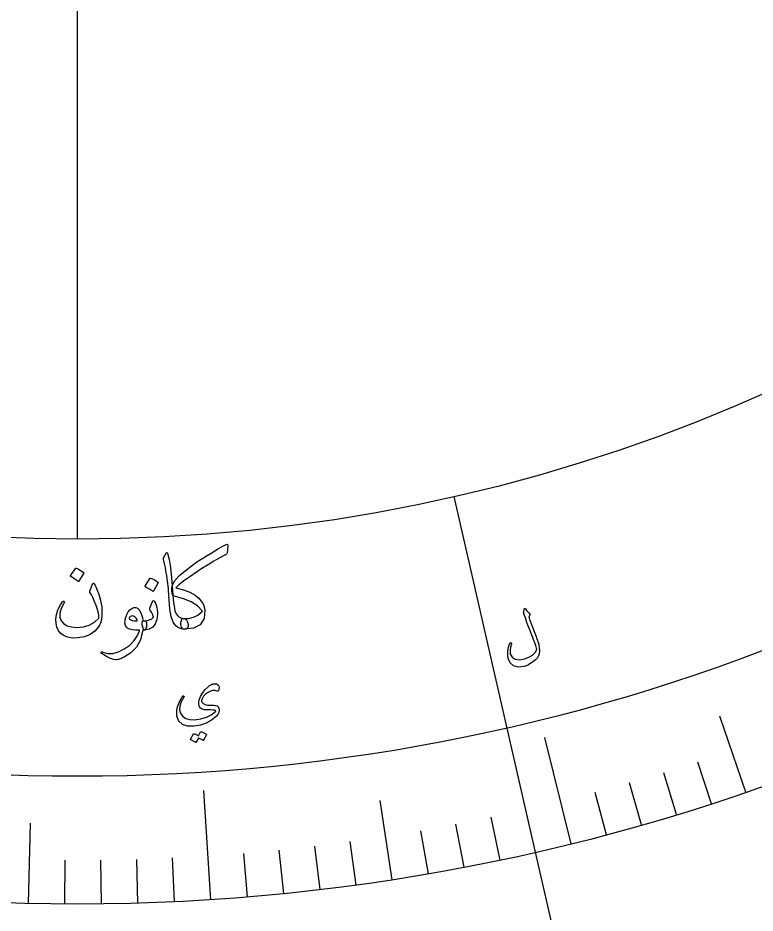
# Model space of a CAD drawing. Header units: millimetres. Extents: x -83 to 83, y -82 to 91.
# Drawn here: x -1.61 to 18.39, y -55.93 to -31.64 of the extents above; entities that cross this region are included whole.
import ezdxf

# ---------------------------------------------------------------- set-up
doc = ezdxf.new("R2010")
doc.units = ezdxf.units.MM
for name, color, linetype in [('CUT_OUTER', 1, 'Continuous'), ('ENGRAVE', 7, 'Continuous'), ('ENGRAVE_FINE', 8, 'Continuous'), ('TEXT', 5, 'Continuous')]:
    doc.layers.add(name, color=color, linetype=linetype)

msp = doc.modelspace()

# ---------------------------------------------------------------- linework, layer by layer
at = {"layer": 'CUT_OUTER'}
msp.add_arc((0, 0), 82.5, 179.648438, 0, dxfattribs=at)
at = {"layer": 'ENGRAVE'}
for points in [[(0, -45.7875), (0, 45.7875)], [(12.4327, -54.2819), (10.2225, -44.6318)], [(18.1381, -52.6508), (17.4287, -50.5916)], [(13.3956, -54.0523), (12.6811, -51.1696)], [(3.623, -55.5695), (3.4298, -52.6058)], [(8.5441, -55.0281), (8.2099, -52.8759)], [(-1.3276, -55.6717), (-1.2757, -53.4943)], [(14.643, -63.932), (12.4327, -54.2819)]]:
    msp.add_lwpolyline(points, dxfattribs=at)
for radius in [80.85, 80.85, 78.6844, 74.6625, 74.6625, 71.4862, 65.5875, 65.5875, 62.1225, 55.6875, 55.6875, 52.2225, 45.7875, 45.7875]:
    msp.add_circle((0, 0), radius, dxfattribs=at)
at = {"layer": 'ENGRAVE_FINE'}
for points in [[(17.2001, -52.9646), (16.8332, -51.8347)], [(16.2566, -53.2618), (15.9098, -52.1256)], [(15.3078, -53.5422), (14.9813, -52.4)], [(14.354, -53.8058), (14.0478, -52.6579)], [(11.4659, -54.4943), (11.2213, -53.3318)], [(10.4952, -54.6896), (10.2713, -53.5228)], [(9.5212, -54.8675), (9.3181, -53.697)], [(6.5818, -55.2972), (6.4413, -54.1175)], [(7.5641, -55.1714), (7.4028, -53.9944)], [(4.6109, -55.4963), (4.5125, -54.3124)], [(5.5972, -55.4055), (5.4778, -54.2235)], [(-0.337, -55.6865), (-0.3299, -54.4985)], [(0.6536, -55.6837), (0.6397, -54.4957)], [(1.644, -55.6632), (1.609, -54.4757)], [(2.6339, -55.6252), (2.5778, -54.4385)]]:
    msp.add_lwpolyline(points, dxfattribs=at)
at = {"layer": 'TEXT'}
for points in [[(2.8749, -47.9385), (2.92, -47.9529), (2.9559, -47.9853), (2.9828, -48.0358), (3.0007, -48.1043), (3.0034, -48.1621), (2.9863, -48.2025), (2.9493, -48.2256), (2.8925, -48.2313), (2.8285, -48.2232), (2.7699, -48.2049), (2.7169, -48.1765), (2.6693, -48.1379), (2.5977, -48.0381), (2.5437, -47.8865), (2.5072, -47.6833), (2.4881, -47.4284), (2.4849, -47.351), (2.4807, -47.2753), (2.4756, -47.2011), (2.4696, -47.1286), (2.4626, -47.0579), (2.4547, -46.9891), (2.4459, -46.9223), (2.4361, -46.8575), (2.4225, -46.7753), (2.4098, -46.7008), (2.3981, -46.6339), (2.3873, -46.5746), (2.3774, -46.5234), (2.3685, -46.4805), (2.3605, -46.4459), (2.3535, -46.4197), (2.3416, -46.3759), (2.3352, -46.3409), (2.3344, -46.3147), (2.3391, -46.2973), (2.411, -46.1649), (2.4216, -46.1511), (2.431, -46.1471), (2.4393, -46.1529), (2.4464, -46.1686), (2.4887, -46.3358), (2.5251, -46.5597), (2.5556, -46.8401), (2.5801, -47.1773), (2.5891, -47.3019), (2.5989, -47.4137), (2.6097, -47.5128), (2.6213, -47.599), (2.6338, -47.6722), (2.6472, -47.7322), (2.6614, -47.7791), (2.6765, -47.8128), (2.7112, -47.8614), (2.7558, -47.8986), (2.8104, -47.9243), (2.8749, -47.9385)], [(2.6675, -47.108), (2.8769, -47.1641), (3.0515, -47.2296), (3.1912, -47.3049), (3.2958, -47.3904), (3.3611, -47.4681), (3.4094, -47.5462), (3.4408, -47.6249), (3.4551, -47.704), (3.4347, -47.941), (3.3337, -48.1083), (3.1519, -48.2054), (2.8897, -48.2315), (2.8707, -48.2277), (2.8534, -48.2169), (2.8378, -48.1989), (2.824, -48.1738), (2.8107, -48.1377), (2.8036, -48.1029), (2.8025, -48.0696), (2.8075, -48.0376), (2.8209, -47.992), (2.8361, -47.9604), (2.8532, -47.9426), (2.8721, -47.9386), (3.0172, -47.9383), (3.1495, -47.9079), (3.2687, -47.8476), (3.3747, -47.7574), (3.381, -47.7501), (3.3842, -47.7434), (3.3843, -47.7373), (3.3813, -47.7317), (3.2541, -47.6005), (3.0866, -47.4913), (2.8787, -47.4035), (2.6305, -47.3368), (2.6042, -47.3241), (2.5845, -47.2966), (2.5713, -47.2545), (2.5646, -47.1977), (2.5636, -47.1472), (2.5663, -47.1017), (2.5727, -47.0613), (2.5828, -47.026), (2.6537, -46.9034), (2.7818, -46.7641), (2.9667, -46.6075), (3.2074, -46.4329), (3.3148, -46.361), (3.4205, -46.292), (3.5247, -46.2257), (3.6272, -46.1624), (3.7282, -46.1018), (3.8277, -46.0442), (3.9257, -45.9894), (4.0222, -45.9375), (4.0534, -45.927), (4.0744, -45.9301), (4.085, -45.9467), (4.0853, -45.9768), (4.0604, -46.1557), (4.0562, -46.1742), (4.0484, -46.1898), (4.0369, -46.2025), (4.0218, -46.2124), (3.947, -46.2495), (3.8664, -46.2919), (3.78, -46.3398), (3.6877, -46.393), (3.5897, -46.4518), (3.486, -46.5162), (3.3767, -46.5861), (3.2616, -46.6617), (3.0462, -46.8068), (2.875, -46.9292), (2.7486, -47.0295), (2.6675, -47.108)], [(-0.0492, -46.5827), (-0.0458, -46.5792), (-0.041, -46.5771), (-0.0349, -46.5764), (-0.0274, -46.5771), (0.0256, -46.5991), (0.0755, -46.6259), (0.1225, -46.6576), (0.1664, -46.6942), (0.1707, -46.6997), (0.1726, -46.7053), (0.1721, -46.7109), (0.1693, -46.7165), (0.041, -46.9292), (0.0362, -46.9342), (0.03, -46.9355), (0.0225, -46.9329), (0.0135, -46.9264), (0.0058, -46.9208), (-0.0064, -46.9124), (-0.023, -46.9012), (-0.0441, -46.8873), (-0.0699, -46.8705), (-0.1009, -46.8508), (-0.137, -46.8284), (-0.1781, -46.8031), (-0.1836, -46.7989), (-0.1863, -46.7947), (-0.1863, -46.7905), (-0.1836, -46.7863)], [(1.9607, -46.8547), (1.964, -46.851), (1.9687, -46.8487), (1.9749, -46.8478), (1.9824, -46.8481), (2.0367, -46.8678), (2.0881, -46.8925), (2.1367, -46.9221), (2.1825, -46.9567), (2.187, -46.9621), (2.1892, -46.9676), (2.1889, -46.9732), (2.1862, -46.9789), (2.0664, -47.1969), (2.0617, -47.2022), (2.0556, -47.2037), (2.0479, -47.2014), (2.0386, -47.1954), (2.0306, -47.1901), (2.018, -47.1823), (2.0008, -47.1718), (1.979, -47.1587), (1.9523, -47.1431), (1.9203, -47.1248), (1.883, -47.1039), (1.8405, -47.0805), (1.8349, -47.0765), (1.832, -47.0724), (1.8318, -47.0682), (1.8344, -47.0639)], [(0.459, -46.9996), (0.4825, -47.0465), (0.5054, -47.0955), (0.5277, -47.1466), (0.5493, -47.1998), (0.57, -47.2555), (0.5894, -47.3139), (0.6075, -47.3752), (0.6243, -47.4392), (0.6388, -47.5031), (0.6503, -47.5664), (0.6586, -47.6293), (0.6639, -47.6916), (0.6659, -47.7537), (0.6649, -47.8156), (0.6607, -47.8774), (0.6533, -47.9391), (0.6405, -48.0039), (0.6226, -48.0639), (0.5998, -48.119), (0.5719, -48.1693), (0.4759, -48.284), (0.3486, -48.3719), (0.1898, -48.4327), (-0.0002, -48.4661), (-0.1377, -48.4692), (-0.2581, -48.4507), (-0.3613, -48.4108), (-0.4471, -48.3495), (-0.5111, -48.2709), (-0.5547, -48.1793), (-0.578, -48.0745), (-0.5809, -47.9568), (-0.5635, -47.8323), (-0.5284, -47.7129), (-0.4758, -47.5985), (-0.4058, -47.4891), (-0.3947, -47.4766), (-0.3841, -47.4697), (-0.3738, -47.4684), (-0.364, -47.4727), (-0.3549, -47.4815), (-0.3523, -47.4937), (-0.3565, -47.5094), (-0.3672, -47.5286), (-0.4373, -47.6665), (-0.4727, -47.791), (-0.4731, -47.9023), (-0.4382, -48.0002), (-0.3734, -48.079), (-0.2811, -48.1355), (-0.1613, -48.1696), (-0.0143, -48.1811), (0.1634, -48.1635), (0.3214, -48.1164), (0.4595, -48.04), (0.5775, -47.9345), (0.5799, -47.9308), (0.5816, -47.9253), (0.5826, -47.9182), (0.5828, -47.9093), (0.5779, -47.8393), (0.5621, -47.7579), (0.5354, -47.6651), (0.4979, -47.5609), (0.4768, -47.5085), (0.4565, -47.4597), (0.437, -47.4145), (0.4183, -47.373), (0.4001, -47.3354), (0.3824, -47.3017), (0.365, -47.2721), (0.3481, -47.2465), (0.34, -47.2331), (0.3355, -47.2207), (0.3343, -47.2094), (0.3367, -47.199), (0.4177, -46.9916), (0.4253, -46.9795), (0.4347, -46.9768), (0.446, -46.9835), (0.459, -46.9996)], [(1.9692, -47.657), (2.0398, -47.4806), (2.0504, -47.4611), (2.0623, -47.4538), (2.0754, -47.4586), (2.0897, -47.4756), (2.117, -47.5273), (2.139, -47.5815), (2.1555, -47.6382), (2.1665, -47.6974), (2.172, -47.7594), (2.1716, -47.8248), (2.1654, -47.8933), (2.1534, -47.9651), (2.1122, -48.0868), (2.0435, -48.1755), (1.9475, -48.2308), (1.8242, -48.2528), (1.8096, -48.2444), (1.7939, -48.2183), (1.7773, -48.1743), (1.7597, -48.1126), (1.7541, -48.0794), (1.754, -48.052), (1.7593, -48.0303), (1.7702, -48.0143), (1.7791, -48.008), (1.7895, -48.0038), (1.8013, -48.0016), (1.8147, -48.0015), (1.8923, -47.996), (1.9592, -47.9776), (2.0154, -47.9463), (2.0607, -47.902), (2.0627, -47.8986), (2.0632, -47.8942), (2.0623, -47.8889), (2.0599, -47.8825), (2.0472, -47.8435), (2.0292, -47.8041), (2.006, -47.7642), (1.9775, -47.7238), (1.9682, -47.7084), (1.9637, -47.6922), (1.964, -47.675), (1.9692, -47.657)], [(1.7688, -48.2856), (1.7107, -48.5178), (1.6055, -48.7142), (1.4528, -48.8743), (1.2527, -48.9978), (1.2245, -49.0105), (1.1966, -49.0219), (1.1691, -49.0321), (1.1418, -49.041), (1.1151, -49.0485), (1.089, -49.0544), (1.0636, -49.0588), (1.0389, -49.0615), (0.9771, -49.0542), (0.8947, -49.0245), (0.792, -48.9723), (0.6692, -48.8974), (0.656, -48.8866), (0.6482, -48.8761), (0.6457, -48.8658), (0.6486, -48.8558), (0.6553, -48.848), (0.6642, -48.8444), (0.6753, -48.8449), (0.6886, -48.8497), (0.8155, -48.8877), (0.9572, -48.885), (1.1134, -48.8413), (1.2836, -48.7566), (1.4213, -48.6593), (1.5339, -48.546), (1.6212, -48.4168), (1.6835, -48.2719), (1.6828, -48.2668), (1.6811, -48.2629), (1.6783, -48.26), (1.6746, -48.2582), (1.5772, -48.2559), (1.4941, -48.2474), (1.4253, -48.2327), (1.3709, -48.2119), (1.3283, -48.1785), (1.301, -48.1314), (1.2888, -48.0705), (1.2917, -47.996), (1.293, -47.9861), (1.2947, -47.976), (1.2967, -47.9658), (1.299, -47.9553), (1.3017, -47.9445), (1.3047, -47.9331), (1.3081, -47.9212), (1.3118, -47.9088), (1.3425, -47.8281), (1.3804, -47.7608), (1.4257, -47.7069), (1.4782, -47.6663), (1.5324, -47.6433), (1.5827, -47.642), (1.6293, -47.6625), (1.6721, -47.7047), (1.7104, -47.7641), (1.7404, -47.8337), (1.762, -47.9133), (1.7754, -48.0029), (1.7809, -48.0026), (1.7862, -48.0022), (1.7914, -48.0016), (1.7964, -48.0008), (1.8014, -48), (1.8065, -47.9993), (1.8119, -47.9989), (1.8174, -47.9986), (1.8365, -48.0019), (1.8517, -48.0133), (1.863, -48.033), (1.8704, -48.0609), (1.8743, -48.0916), (1.8749, -48.1229), (1.8725, -48.1546), (1.8669, -48.1868), (1.859, -48.2153), (1.8497, -48.2357), (1.839, -48.2482), (1.827, -48.2527), (1.7734, -48.2547), (1.7732, -48.2597), (1.7724, -48.2666), (1.7709, -48.2752), (1.7688, -48.2856)], [(12.1215, -47.6865), (12.1232, -47.6802), (12.1262, -47.6752), (12.1304, -47.6716), (12.136, -47.6694), (12.142, -47.6689), (12.1476, -47.6707), (12.1529, -47.6748), (12.1578, -47.6811), (12.1848, -47.7183), (12.2115, -47.7496), (12.2379, -47.7749), (12.264, -47.7943), (12.2722, -47.8016), (12.2764, -47.8113), (12.2768, -47.8235), (12.2734, -47.8381), (12.2707, -47.8454), (12.2681, -47.8524), (12.2657, -47.8592), (12.2634, -47.8656), (12.2613, -47.8717), (12.2593, -47.8773), (12.2574, -47.8823), (12.2556, -47.8869), (12.2528, -47.895), (12.2516, -47.9042), (12.252, -47.9145), (12.2542, -47.9257), (12.2643, -47.9563), (12.2758, -47.9896), (12.2886, -48.0256), (12.3029, -48.0642), (12.3185, -48.1054), (12.3352, -48.1494), (12.3531, -48.1961), (12.3722, -48.2455), (12.392, -48.2945), (12.4102, -48.3408), (12.4269, -48.3841), (12.4421, -48.4247), (12.4558, -48.4624), (12.4682, -48.4975), (12.4794, -48.5299), (12.4892, -48.5597), (12.5147, -48.6487), (12.5292, -48.7355), (12.5327, -48.8201), (12.5252, -48.9024), (12.5103, -48.9534), (12.4803, -49.0047), (12.4349, -49.0563), (12.3743, -49.108), (12.3063, -49.1552), (12.2406, -49.1928), (12.1774, -49.2209), (12.1166, -49.2393), (11.9571, -49.256), (11.8327, -49.225), (11.7435, -49.1465), (11.6895, -49.0208), (11.6741, -48.9212), (11.6768, -48.8194), (11.6976, -48.7154), (11.7362, -48.6092), (11.7395, -48.6027), (11.7436, -48.5983), (11.7483, -48.5958), (11.7538, -48.5953), (11.76, -48.5961), (11.7649, -48.5979), (11.7687, -48.6007), (11.7713, -48.6045), (11.774, -48.6105), (11.7752, -48.6165), (11.775, -48.6227), (11.7734, -48.6289), (11.7516, -48.7199), (11.7396, -48.7957), (11.7376, -48.8564), (11.7455, -48.902), (11.7991, -48.9915), (11.8809, -49.0433), (11.9911, -49.0571), (12.1294, -49.0328), (12.2487, -48.9891), (12.345, -48.9324), (12.4184, -48.8627), (12.4689, -48.7803), (12.4594, -48.7491), (12.4476, -48.7129), (12.4333, -48.6717), (12.4168, -48.6254), (12.3977, -48.5739), (12.376, -48.5173), (12.3517, -48.4554), (12.3247, -48.3883), (12.2977, -48.3189), (12.2715, -48.2505), (12.2461, -48.1831), (12.2213, -48.1167), (12.1975, -48.0513), (12.1746, -47.9868), (12.1527, -47.9233), (12.1318, -47.8607), (12.1091, -47.8011), (12.1077, -47.7941), (12.107, -47.7873), (12.1071, -47.7807), (12.108, -47.7745)], [(1.6227, -47.9776), (1.5915, -47.9274), (1.5581, -47.8924), (1.5224, -47.8724), (1.4844, -47.8674), (1.462, -47.8741), (1.4422, -47.8841), (1.4249, -47.8976), (1.4101, -47.9144), (1.4055, -47.9233), (1.405, -47.9327), (1.4088, -47.9428), (1.4169, -47.9534), (1.4466, -47.9778), (1.489, -47.9938), (1.5442, -48.0013), (1.6122, -48.0003), (1.6192, -47.9987), (1.6232, -47.9943), (1.6244, -47.9873), (1.6227, -47.9776)], [(3.7914, -49.9087), (3.73, -49.8931), (3.6631, -49.8972), (3.5906, -49.9211), (3.5125, -49.9646), (3.4637, -50.0042), (3.4239, -50.0501), (3.3931, -50.1024), (3.3712, -50.161), (3.3695, -50.1726), (3.37, -50.1844), (3.3729, -50.1966), (3.3782, -50.2091), (3.4105, -50.2468), (3.4621, -50.2734), (3.5332, -50.2888), (3.6237, -50.2928), (3.713, -50.2958), (3.7786, -50.308), (3.8206, -50.3297), (3.8389, -50.3609), (3.8458, -50.4286), (3.837, -50.49), (3.8123, -50.5451), (3.7718, -50.5939), (3.6389, -50.6985), (3.4946, -50.7786), (3.339, -50.834), (3.1723, -50.8646), (2.9882, -50.8632), (2.8479, -50.8166), (2.7518, -50.7254), (2.6997, -50.5897), (2.6931, -50.514), (2.6997, -50.4311), (2.7194, -50.341), (2.7522, -50.2436), (2.764, -50.2163), (2.7761, -50.19), (2.7887, -50.1646), (2.8016, -50.1401), (2.815, -50.1163), (2.829, -50.0933), (2.8436, -50.0709), (2.8589, -50.0491), (2.8672, -50.04), (2.8749, -50.0361), (2.8819, -50.0373), (2.8883, -50.0437), (2.8922, -50.0519), (2.8935, -50.0602), (2.8922, -50.0687), (2.8884, -50.0773), (2.819, -50.2049), (2.7797, -50.3185), (2.771, -50.4184), (2.7928, -50.5044), (2.853, -50.5929), (2.9376, -50.6529), (3.0467, -50.6843), (3.1801, -50.6868), (3.3493, -50.6625), (3.5, -50.6176), (3.632, -50.5524), (3.7454, -50.467), (3.752, -50.4599), (3.7542, -50.4532), (3.752, -50.4469), (3.7453, -50.4408), (3.7193, -50.4306), (3.6749, -50.4236), (3.6123, -50.4197), (3.5313, -50.4189), (3.4487, -50.4146), (3.385, -50.4), (3.34, -50.3752), (3.3139, -50.3403), (3.3001, -50.2982), (3.2942, -50.2534), (3.296, -50.206), (3.3055, -50.156), (3.3406, -50.0568), (3.392, -49.964), (3.4596, -49.8778), (3.5435, -49.798), (3.5659, -49.7789), (3.5878, -49.7622), (3.6091, -49.7478), (3.6299, -49.7358), (3.65, -49.726), (3.6694, -49.7184), (3.688, -49.7129), (3.7058, -49.7096), (3.7766, -49.711), (3.8221, -49.7387), (3.8422, -49.7928), (3.8371, -49.8734), (3.8302, -49.8956), (3.8202, -49.9088), (3.8073, -49.9132), (3.7914, -49.9087)], [(3.3433, -51.0179), (3.3455, -51.0155), (3.3488, -51.0139), (3.353, -51.0131), (3.3582, -51.0132), (3.3773, -51.0189), (3.3958, -51.0252), (3.4138, -51.0323), (3.4313, -51.0401), (3.4483, -51.0488), (3.4651, -51.0584), (3.4815, -51.0689), (3.4977, -51.0804), (3.5009, -51.084), (3.5025, -51.088), (3.5025, -51.0923), (3.5008, -51.097), (3.4192, -51.2444), (3.4169, -51.2465), (3.4132, -51.2467), (3.4082, -51.2452), (3.4019, -51.2419), (3.3975, -51.2387), (3.3904, -51.2344), (3.3807, -51.2291), (3.3682, -51.2226), (3.3529, -51.2149), (3.3347, -51.2059), (3.3135, -51.1955), (3.2894, -51.1839), (3.2242, -51.2981), (3.2211, -51.3017), (3.2168, -51.3028), (3.2115, -51.3014), (3.2051, -51.2975), (3.1995, -51.2941), (3.1907, -51.289), (3.1787, -51.2823), (3.1635, -51.2739), (3.1449, -51.2639), (3.1226, -51.2522), (3.0966, -51.2388), (3.067, -51.2238), (3.0639, -51.2212), (3.0624, -51.2185), (3.0626, -51.2157), (3.0644, -51.2128), (3.1491, -51.0714), (3.1513, -51.0689), (3.1546, -51.0673), (3.1588, -51.0666), (3.164, -51.0667), (3.1802, -51.0708), (3.1959, -51.0757), (3.2113, -51.0814), (3.2262, -51.088), (3.2407, -51.0953), (3.2547, -51.1032), (3.2684, -51.1118), (3.2816, -51.1209)]]:
    msp.add_lwpolyline(points, close=True, dxfattribs=at)

doc.saveas('drawing.dxf')
